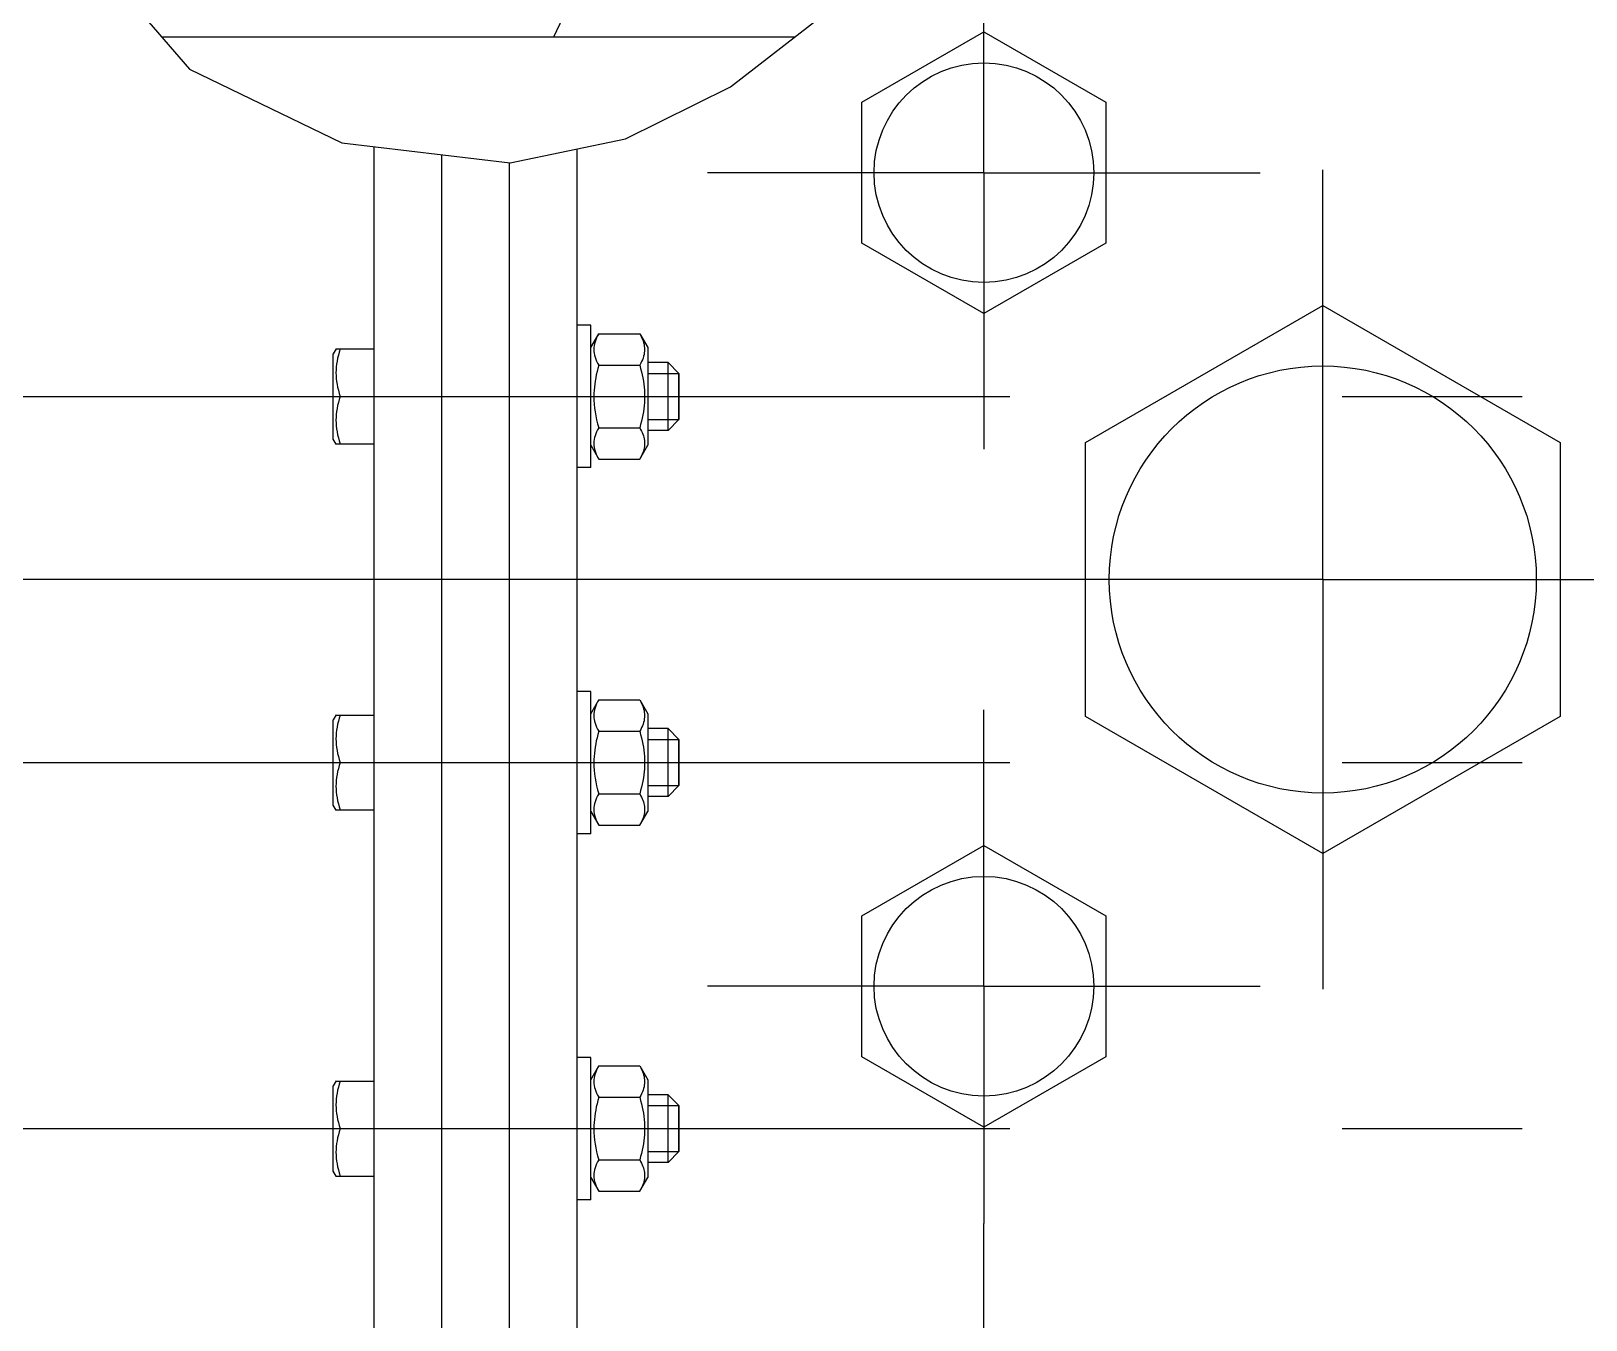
# Model space of a CAD drawing. Header units: millimetres. Extents: x 0 to 1189, y 0 to 841.
# Drawn here: x 160.26 to 183.2, y 724.98 to 743.99 of the extents above; entities that cross this region are included whole.
import ezdxf

# ---------------------------------------------------------------- set-up
doc = ezdxf.new("R2010")
doc.units = ezdxf.units.MM
doc.header["$LTSCALE"] = 65.395
doc.linetypes.add('CENTER', pattern=[0.6, 0.375, -0.075, 0.075, -0.075])
doc.layers.get('0').update_dxf_attribs({"linetype": 'CONTINUOUS'})
doc.layers.add('ALL_AXIS', color=7, linetype='CONTINUOUS')
doc.layers.add('ALL_CHAMFER', color=7, linetype='CONTINUOUS')

msp = doc.modelspace()

# ---------------------------------------------------------------- linework, layer by layer
at = {"color": 7, "linetype": 'CONTINUOUS'}
for p, q in [((161.0961308, 745.1627689), (162.599853, 743.4302888)), ((170.5792421, 743.1668323), (171.9582329, 744.2365431)), ((171.5253117, 743.9007175), (162.1915401, 743.9007175)), ((162.599853, 743.4302888), (164.8475751, 742.3403745)), ((169.0329089, 742.4022231), (170.5792421, 743.1668323)), ((164.8475751, 742.3403745), (167.3271041, 742.0472822)), ((167.3271041, 742.0472822), (169.0329089, 742.4022231)), ((165.3181797, 742.2847468), (165.3181797, 721.4007175)), ((166.3181797, 742.1665419), (166.3181797, 721.4007175)), ((168.3181797, 738.9205492), (168.3181797, 742.2535035)), ((167.3181797, 721.4007175), (167.3181797, 742.0483371)), ((168.6358208, 739.5244779), (169.2405385, 739.5244779)), ((169.2405385, 739.5244779), (169.3581797, 739.3207175)), ((164.7586102, 739.3007175), (165.3181797, 739.3007175)), ((169.3581797, 739.3207119), (169.3581797, 737.880723)), ((168.6358208, 739.0625977), (169.2405385, 739.0625977)), ((169.8181797, 738.9407175), (169.8181797, 738.2607175)), ((164.8211157, 738.6007175), (165.3181797, 738.6007175)), ((168.3181797, 733.5205492), (168.3181797, 738.2808857)), ((168.6358208, 738.1388372), (169.2405385, 738.1388372)), ((164.7586102, 737.9007175), (165.3181797, 737.9007175)), ((169.2405385, 737.676957), (169.3581797, 737.8807175)), ((168.6358208, 737.676957), (169.2405385, 737.676957)), ((168.6358208, 734.1244779), (169.2405385, 734.1244779)), ((169.2405385, 734.1244779), (169.3581797, 733.9207175)), ((164.7586102, 733.9007175), (165.3181797, 733.9007175)), ((169.3581797, 733.9207119), (169.3581797, 732.480723)), ((168.6358208, 733.6625977), (169.2405385, 733.6625977)), ((169.8181797, 733.5407175), (169.8181797, 732.8607175)), ((164.8211157, 733.2007175), (165.3181797, 733.2007175)), ((168.3181797, 728.1205492), (168.3181797, 732.8808857)), ((168.6358208, 732.7388372), (169.2405385, 732.7388372)), ((164.7586102, 732.5007175), (165.3181797, 732.5007175)), ((169.2405385, 732.276957), (169.3581797, 732.4807175)), ((168.6358208, 732.276957), (169.2405385, 732.276957)), ((168.6358208, 728.7244779), (169.2405385, 728.7244779)), ((169.2405385, 728.7244779), (169.3581797, 728.5207175)), ((164.7586102, 728.5007175), (165.3181797, 728.5007175)), ((169.3581797, 728.5207119), (169.3581797, 727.080723)), ((168.6358208, 728.2625977), (169.2405385, 728.2625977)), ((169.8181797, 728.1407175), (169.8181797, 727.4607175)), ((164.8211157, 727.8007175), (165.3181797, 727.8007175)), ((168.3181797, 721.4007175), (168.3181797, 727.4808857)), ((168.6358208, 727.3388372), (169.2405385, 727.3388372)), ((164.7586102, 727.1007175), (165.3181797, 727.1007175)), ((169.2405385, 726.876957), (169.3581797, 727.0807175)), ((168.6358208, 726.876957), (169.2405385, 726.876957))]:
    msp.add_line(p, q, dxfattribs=at)
at = {"color": 2, "linetype": 'CONTINUOUS'}
for p, q in [((168.5269541, 745.1007175), (167.967385, 743.9007175)), ((169.3581797, 738.9407175), (169.8181797, 738.9407175)), ((169.3581797, 738.2607175), (169.8181797, 738.2607175)), ((169.3581797, 733.5407175), (169.8181797, 733.5407175)), ((169.3581797, 732.8607175), (169.8181797, 732.8607175)), ((169.3581797, 728.1407175), (169.8181797, 728.1407175)), ((169.3581797, 727.4607175), (169.8181797, 727.4607175))]:
    msp.add_line(p, q, dxfattribs=at)
at = {"color": 7, "linetype": 'CONTINUOUS'}
for points in [[(168.6358208, 739.5244779), (168.6191736, 739.4941295), (168.6047446, 739.4644081), (168.5925493, 739.435419), (168.5825412, 739.4068458), (168.5746517, 739.378415), (168.5689631, 739.3501033), (168.5655287, 739.3217898), (168.5643677, 739.2934934), (168.5655358, 739.2651981), (168.5689768, 739.2368878), (168.574671, 739.2085805), (168.5825639, 739.1801579), (168.5925708, 739.1516001), (168.6047618, 739.1226296), (168.6191836, 739.0929266), (168.6358208, 739.0625977)], [(169.2405385, 739.5244779), (169.2554423, 739.4974627), (169.2685871, 739.4709766), (169.2799567, 739.4451), (169.2895997, 739.4195918), (169.2975785, 739.3942503), (169.303836, 739.3690378), (169.3083479, 739.3438484), (169.3110798, 739.3186851), (169.3119838, 739.2935122), (169.3110761, 739.2683395), (169.3083406, 739.2431767), (169.3038256, 739.2179891), (169.2975658, 739.1927806), (169.2895864, 739.1674452), (169.279945, 739.1419466), (169.2685785, 739.1160807), (169.2554375, 739.089604), (169.2405385, 739.0625977)], [(164.8211157, 739.3007175), (164.8065467, 739.254714), (164.7939197, 739.2096627), (164.7832483, 739.1657227), (164.7744916, 739.1224166), (164.7675898, 739.0793322), (164.762614, 739.0364324), (164.7596097, 738.9935362), (164.7585942, 738.9506629), (164.7596156, 738.9077796), (164.7626271, 738.8648621), (164.767613, 738.821936), (164.7745279, 738.778819), (164.7833092, 738.7354508), (164.7939933, 738.6914913), (164.8065974, 738.6465351), (164.8211157, 738.6007175)], [(168.6358208, 739.0625977), (168.6224408, 739.014347), (168.6104478, 738.9668748), (168.5998509, 738.9202938), (168.590623, 738.8742661), (168.582726, 738.8285203), (168.5762018, 738.7829694), (168.5710663, 738.7374388), (168.5673595, 738.69192), (168.5651323, 738.6463379), (168.5643677, 738.6007175)], [(169.2405385, 739.0625977), (169.2540477, 739.0138414), (169.2661201, 738.9660056), (169.2767397, 738.9192154), (169.2859546, 738.8730953), (169.2938196, 738.8273398), (169.3002989, 738.781864), (169.3053856, 738.7364883), (169.3090473, 738.6911915), (169.3112513, 738.645887), (169.3119916, 738.6005905), (169.3112429, 738.5552909), (169.3090303, 738.5099811), (169.3053595, 738.4646777), (169.3002641, 738.4192982), (169.2937773, 738.3738261), (169.2859064, 738.3280806), (169.2766853, 738.2819681), (169.2660678, 738.235211), (169.2540145, 738.1874622), (169.2405385, 738.1388372)], [(164.8211157, 738.6007175), (164.8065954, 738.5548897), (164.7939925, 738.5099407), (164.7833146, 738.4660114), (164.7745393, 738.4226788), (164.7676249, 738.3795838), (164.7626368, 738.336676), (164.7596213, 738.2937777), (164.7585942, 738.2509117), (164.7596023, 738.2080534), (164.7625986, 738.1651679), (164.7675658, 738.1222746), (164.7744611, 738.0791862), (164.783216, 738.0358579), (164.793891, 737.9918817), (164.806529, 737.9467821), (164.8211157, 737.9007175)], [(168.5643677, 738.6007175), (168.5655813, 738.5435113), (168.5690613, 738.4863779), (168.5748441, 738.4293811), (168.582821, 738.3723296), (168.5928826, 738.3152328), (168.6050682, 738.2575526), (168.6193813, 738.1986872), (168.6358208, 738.1388372)], [(168.6358208, 738.1388372), (168.6191736, 738.1084889), (168.6047446, 738.0787674), (168.5925493, 738.0497783), (168.5825412, 738.0212051), (168.5746517, 737.9927744), (168.5689631, 737.9644626), (168.5655287, 737.9361491), (168.5643677, 737.9078528), (168.5655358, 737.8795575), (168.5689768, 737.8512472), (168.574671, 737.8229398), (168.5825639, 737.7945172), (168.5925708, 737.7659595), (168.6047618, 737.736989), (168.6191836, 737.707286), (168.6358208, 737.676957)], [(169.2405385, 738.1388372), (169.2540107, 738.1145328), (169.2660632, 738.0906599), (169.2766839, 738.0672746), (169.2859091, 738.0442084), (169.293782, 738.021328), (169.3002698, 737.9985844), (169.3053652, 737.975887), (169.3090352, 737.9532278), (169.3112458, 737.9305658), (169.3119916, 737.9079094), (169.3112475, 737.8852548), (169.3090392, 737.8625973), (169.3053727, 737.8399455), (169.3002818, 737.8172567), (169.2937992, 737.7945212), (169.2859327, 737.7716493), (169.2767191, 737.7485997), (169.2661034, 737.7252183), (169.2540379, 737.7013164), (169.2405385, 737.676957)], [(168.6358208, 734.1244779), (168.6191736, 734.0941295), (168.6047446, 734.0644081), (168.5925493, 734.035419), (168.5825412, 734.0068458), (168.5746517, 733.978415), (168.5689631, 733.9501033), (168.5655287, 733.9217898), (168.5643677, 733.8934934), (168.5655358, 733.8651981), (168.5689768, 733.8368878), (168.574671, 733.8085805), (168.5825639, 733.7801579), (168.5925708, 733.7516001), (168.6047618, 733.7226296), (168.6191836, 733.6929266), (168.6358208, 733.6625977)], [(169.2405385, 734.1244779), (169.2554423, 734.0974627), (169.2685871, 734.0709766), (169.2799567, 734.0451), (169.2895997, 734.0195918), (169.2975785, 733.9942503), (169.303836, 733.9690378), (169.3083479, 733.9438484), (169.3110798, 733.9186851), (169.3119838, 733.8935122), (169.3110761, 733.8683395), (169.3083406, 733.8431767), (169.3038256, 733.8179891), (169.2975658, 733.7927806), (169.2895864, 733.7674452), (169.279945, 733.7419466), (169.2685785, 733.7160807), (169.2554375, 733.689604), (169.2405385, 733.6625977)], [(164.8211157, 733.9007175), (164.8065467, 733.854714), (164.7939197, 733.8096627), (164.7832483, 733.7657227), (164.7744916, 733.7224166), (164.7675898, 733.6793322), (164.762614, 733.6364324), (164.7596097, 733.5935362), (164.7585942, 733.5506629), (164.7596156, 733.5077796), (164.7626271, 733.4648621), (164.767613, 733.421936), (164.7745279, 733.378819), (164.7833092, 733.3354508), (164.7939933, 733.2914913), (164.8065974, 733.2465351), (164.8211157, 733.2007175)], [(168.6358208, 733.6625977), (168.6224408, 733.614347), (168.6104478, 733.5668748), (168.5998509, 733.5202938), (168.590623, 733.4742661), (168.582726, 733.4285203), (168.5762018, 733.3829694), (168.5710663, 733.3374388), (168.5673595, 733.29192), (168.5651323, 733.2463379), (168.5643677, 733.2007175)], [(169.2405385, 733.6625977), (169.2540477, 733.6138414), (169.2661201, 733.5660056), (169.2767397, 733.5192154), (169.2859546, 733.4730953), (169.2938196, 733.4273398), (169.3002989, 733.381864), (169.3053856, 733.3364883), (169.3090473, 733.2911915), (169.3112513, 733.245887), (169.3119916, 733.2005905), (169.3112429, 733.1552909), (169.3090303, 733.1099811), (169.3053595, 733.0646777), (169.3002641, 733.0192982), (169.2937773, 732.9738261), (169.2859064, 732.9280806), (169.2766853, 732.8819681), (169.2660678, 732.835211), (169.2540145, 732.7874622), (169.2405385, 732.7388372)], [(164.8211157, 733.2007175), (164.8065954, 733.1548897), (164.7939925, 733.1099407), (164.7833146, 733.0660114), (164.7745393, 733.0226788), (164.7676249, 732.9795838), (164.7626368, 732.936676), (164.7596213, 732.8937777), (164.7585942, 732.8509117), (164.7596023, 732.8080534), (164.7625986, 732.7651679), (164.7675658, 732.7222746), (164.7744611, 732.6791862), (164.783216, 732.6358579), (164.793891, 732.5918817), (164.806529, 732.5467821), (164.8211157, 732.5007175)], [(168.5643677, 733.2007175), (168.5655813, 733.1435113), (168.5690613, 733.0863779), (168.5748441, 733.0293811), (168.582821, 732.9723296), (168.5928826, 732.9152328), (168.6050682, 732.8575526), (168.6193813, 732.7986872), (168.6358208, 732.7388372)], [(168.6358208, 732.7388372), (168.6191736, 732.7084889), (168.6047446, 732.6787674), (168.5925493, 732.6497783), (168.5825412, 732.6212051), (168.5746517, 732.5927744), (168.5689631, 732.5644626), (168.5655287, 732.5361491), (168.5643677, 732.5078528), (168.5655358, 732.4795575), (168.5689768, 732.4512472), (168.574671, 732.4229398), (168.5825639, 732.3945172), (168.5925708, 732.3659595), (168.6047618, 732.336989), (168.6191836, 732.307286), (168.6358208, 732.276957)], [(169.2405385, 732.7388372), (169.2540107, 732.7145328), (169.2660632, 732.6906599), (169.2766839, 732.6672746), (169.2859091, 732.6442084), (169.293782, 732.621328), (169.3002698, 732.5985844), (169.3053652, 732.575887), (169.3090352, 732.5532278), (169.3112458, 732.5305658), (169.3119916, 732.5079094), (169.3112475, 732.4852548), (169.3090392, 732.4625973), (169.3053727, 732.4399455), (169.3002818, 732.4172567), (169.2937992, 732.3945212), (169.2859327, 732.3716493), (169.2767191, 732.3485997), (169.2661034, 732.3252183), (169.2540379, 732.3013164), (169.2405385, 732.276957)], [(168.6358208, 728.7244779), (168.6191736, 728.6941295), (168.6047446, 728.6644081), (168.5925493, 728.635419), (168.5825412, 728.6068458), (168.5746517, 728.578415), (168.5689631, 728.5501033), (168.5655287, 728.5217898), (168.5643677, 728.4934934), (168.5655358, 728.4651981), (168.5689768, 728.4368878), (168.574671, 728.4085805), (168.5825639, 728.3801579), (168.5925708, 728.3516001), (168.6047618, 728.3226296), (168.6191836, 728.2929266), (168.6358208, 728.2625977)], [(169.2405385, 728.7244779), (169.2554423, 728.6974627), (169.2685871, 728.6709766), (169.2799567, 728.6451), (169.2895997, 728.6195918), (169.2975785, 728.5942503), (169.303836, 728.5690378), (169.3083479, 728.5438484), (169.3110798, 728.5186851), (169.3119838, 728.4935122), (169.3110761, 728.4683395), (169.3083406, 728.4431767), (169.3038256, 728.4179891), (169.2975658, 728.3927806), (169.2895864, 728.3674452), (169.279945, 728.3419466), (169.2685785, 728.3160807), (169.2554375, 728.289604), (169.2405385, 728.2625977)], [(164.8211157, 728.5007175), (164.8065467, 728.454714), (164.7939197, 728.4096627), (164.7832483, 728.3657227), (164.7744916, 728.3224166), (164.7675898, 728.2793322), (164.762614, 728.2364324), (164.7596097, 728.1935362), (164.7585942, 728.1506629), (164.7596156, 728.1077796), (164.7626271, 728.0648621), (164.767613, 728.021936), (164.7745279, 727.978819), (164.7833092, 727.9354508), (164.7939933, 727.8914913), (164.8065974, 727.8465351), (164.8211157, 727.8007175)], [(168.6358208, 728.2625977), (168.6224408, 728.214347), (168.6104478, 728.1668748), (168.5998509, 728.1202938), (168.590623, 728.0742661), (168.582726, 728.0285203), (168.5762018, 727.9829694), (168.5710663, 727.9374388), (168.5673595, 727.89192), (168.5651323, 727.8463379), (168.5643677, 727.8007175)], [(169.2405385, 728.2625977), (169.2540477, 728.2138414), (169.2661201, 728.1660056), (169.2767397, 728.1192154), (169.2859546, 728.0730953), (169.2938196, 728.0273398), (169.3002989, 727.981864), (169.3053856, 727.9364883), (169.3090473, 727.8911915), (169.3112513, 727.845887), (169.3119916, 727.8005905), (169.3112429, 727.7552909), (169.3090303, 727.7099811), (169.3053595, 727.6646777), (169.3002641, 727.6192982), (169.2937773, 727.5738261), (169.2859064, 727.5280806), (169.2766853, 727.4819681), (169.2660678, 727.435211), (169.2540145, 727.3874622), (169.2405385, 727.3388372)], [(164.8211157, 727.8007175), (164.8065954, 727.7548897), (164.7939925, 727.7099407), (164.7833146, 727.6660114), (164.7745393, 727.6226788), (164.7676249, 727.5795838), (164.7626368, 727.536676), (164.7596213, 727.4937777), (164.7585942, 727.4509117), (164.7596023, 727.4080534), (164.7625986, 727.3651679), (164.7675658, 727.3222746), (164.7744611, 727.2791862), (164.783216, 727.2358579), (164.793891, 727.1918817), (164.806529, 727.1467821), (164.8211157, 727.1007175)], [(168.5643677, 727.8007175), (168.5655813, 727.7435113), (168.5690613, 727.6863779), (168.5748441, 727.6293811), (168.582821, 727.5723296), (168.5928826, 727.5152328), (168.6050682, 727.4575526), (168.6193813, 727.3986872), (168.6358208, 727.3388372)], [(168.6358208, 727.3388372), (168.6191736, 727.3084889), (168.6047446, 727.2787674), (168.5925493, 727.2497783), (168.5825412, 727.2212051), (168.5746517, 727.1927744), (168.5689631, 727.1644626), (168.5655287, 727.1361491), (168.5643677, 727.1078528), (168.5655358, 727.0795575), (168.5689768, 727.0512472), (168.574671, 727.0229398), (168.5825639, 726.9945172), (168.5925708, 726.9659595), (168.6047618, 726.936989), (168.6191836, 726.907286), (168.6358208, 726.876957)], [(169.2405385, 727.3388372), (169.2540107, 727.3145328), (169.2660632, 727.2906599), (169.2766839, 727.2672746), (169.2859091, 727.2442084), (169.293782, 727.221328), (169.3002698, 727.1985844), (169.3053652, 727.175887), (169.3090352, 727.1532278), (169.3112458, 727.1305658), (169.3119916, 727.1079094), (169.3112475, 727.0852548), (169.3090392, 727.0625973), (169.3053727, 727.0399455), (169.3002818, 727.0172567), (169.2937992, 726.9945212), (169.2859327, 726.9716493), (169.2767191, 726.9485997), (169.2661034, 726.9252183), (169.2540379, 726.9013164), (169.2405385, 726.876957)]]:
    msp.add_lwpolyline(points, dxfattribs=at)
at = {"layer": 'ALL_AXIS', "color": 2, "linetype": 'CENTER'}
for p, q in [((174.3181797, 741.9007175), (174.3181797, 745.4007175)), ((174.3181797, 741.9007175), (170.8181797, 741.9007175)), ((174.3181797, 741.9007175), (174.3181797, 738.4007175)), ((174.3181797, 741.9007175), (177.8181797, 741.9007175)), ((179.3181797, 735.9007175), (179.3181797, 740.3007175)), ((179.3181797, 735.9007175), (174.9181797, 735.9007175)), ((179.3181797, 735.9007175), (179.3181797, 731.5007175)), ((179.3181797, 735.9007175), (183.7181797, 735.9007175)), ((174.3181797, 729.9007175), (174.3181797, 733.4007175)), ((174.3181797, 729.9007175), (170.8181797, 729.9007175)), ((174.3181797, 729.9007175), (174.3181797, 726.4007175)), ((174.3181797, 729.9007175), (177.8181797, 729.9007175))]:
    msp.add_line(p, q, dxfattribs=at)
at = {"layer": 'ALL_AXIS', "color": 7, "linetype": 'CONTINUOUS'}
for p, q in [((172.5181797, 742.9399479), (174.3181797, 743.9791784)), ((174.3181797, 743.9791784), (176.1181797, 742.9399479)), ((172.5181797, 740.861487), (172.5181797, 742.9399479)), ((176.1181797, 742.9399479), (176.1181797, 740.861487)), ((174.3181797, 739.8222565), (172.5181797, 740.861487)), ((176.1181797, 740.861487), (174.3181797, 739.8222565)), ((175.8181797, 737.9214434), (179.3181797, 739.9421693)), ((179.3181797, 739.9421693), (182.8181797, 737.9214434)), ((168.5181797, 739.6507175), (168.3181797, 739.6507175)), ((168.5181797, 737.5507191), (168.5181797, 739.6507159)), ((168.5181797, 739.3207175), (168.6358208, 739.5244779)), ((164.7599091, 739.302995), (164.7181797, 739.2307175)), ((164.7181797, 737.9707175), (164.7181797, 739.2307175)), ((168.3181797, 738.2808857), (168.3181797, 738.9205492)), ((169.6581797, 739.1007175), (169.3581797, 739.1007175)), ((164.7599091, 737.8984399), (164.7181797, 737.9707175)), ((169.6581797, 738.1007175), (169.3581797, 738.1007175)), ((168.5181797, 737.8807175), (168.6358208, 737.676957)), ((175.8181797, 733.8799915), (175.8181797, 737.9214434)), ((182.8181797, 737.9214434), (182.8181797, 733.8799915)), ((168.5181797, 737.5507175), (168.3181797, 737.5507175)), ((168.5181797, 734.2507175), (168.3181797, 734.2507175)), ((168.5181797, 732.1507191), (168.5181797, 734.2507159)), ((168.5181797, 733.9207175), (168.6358208, 734.1244779)), ((164.7599091, 733.902995), (164.7181797, 733.8307175)), ((179.3181797, 731.8592656), (175.8181797, 733.8799915)), ((182.8181797, 733.8799915), (179.3181797, 731.8592656)), ((164.7181797, 732.5707175), (164.7181797, 733.8307175)), ((169.6581797, 733.7007175), (169.3581797, 733.7007175)), ((168.3181797, 732.8808857), (168.3181797, 733.5205492)), ((169.6581797, 732.7007175), (169.3581797, 732.7007175)), ((164.7599091, 732.4984399), (164.7181797, 732.5707175)), ((168.5181797, 732.4807175), (168.6358208, 732.276957)), ((168.5181797, 732.1507175), (168.3181797, 732.1507175)), ((172.5181797, 730.9399479), (174.3181797, 731.9791784)), ((174.3181797, 731.9791784), (176.1181797, 730.9399479)), ((172.5181797, 728.861487), (172.5181797, 730.9399479)), ((176.1181797, 730.9399479), (176.1181797, 728.861487)), ((168.5181797, 728.8507175), (168.3181797, 728.8507175)), ((168.5181797, 726.7507191), (168.5181797, 728.8507159)), ((174.3181797, 727.8222565), (172.5181797, 728.861487)), ((176.1181797, 728.861487), (174.3181797, 727.8222565)), ((168.5181797, 728.5207175), (168.6358208, 728.7244779)), ((164.7599091, 728.502995), (164.7181797, 728.4307175)), ((164.7181797, 727.1707175), (164.7181797, 728.4307175)), ((168.3181797, 727.4808857), (168.3181797, 728.1205492)), ((169.6581797, 728.3007175), (169.3581797, 728.3007175)), ((169.6581797, 727.3007175), (169.3581797, 727.3007175)), ((164.7599091, 727.0984399), (164.7181797, 727.1707175)), ((168.5181797, 727.0807175), (168.6358208, 726.876957)), ((168.5181797, 726.7507175), (168.3181797, 726.7507175))]:
    msp.add_line(p, q, dxfattribs=at)
at = {"layer": 'ALL_AXIS', "color": 7, "linetype": 'CENTER'}
for p, q in [((170.5681797, 741.9007175), (170.2397187, 741.9007175)), ((170.8181797, 741.9007175), (170.5681797, 741.9007175)), ((177.8181797, 741.9007175), (178.0681797, 741.9007175)), ((178.0681797, 741.9007175), (178.3966406, 741.9007175)), ((179.3181797, 740.6507175), (179.3181797, 741.9421693)), ((179.3181797, 740.3007175), (179.3181797, 740.6507175)), ((150.1781797, 738.6007175), (182.2581797, 738.6007175)), ((174.3181797, 738.4007175), (174.3181797, 738.1507175)), ((174.3181797, 738.1507175), (174.3181797, 737.8222565)), ((174.9181797, 735.9007175), (108.7181797, 735.9007175)), ((174.3181797, 733.6507175), (174.3181797, 733.9791784)), ((174.3181797, 733.4007175), (174.3181797, 733.6507175)), ((150.1781797, 733.2007175), (182.2581797, 733.2007175)), ((179.3181797, 731.5007175), (179.3181797, 731.1507175)), ((179.3181797, 731.1507175), (179.3181797, 729.8592656)), ((170.5681797, 729.9007175), (170.2397187, 729.9007175)), ((170.8181797, 729.9007175), (170.5681797, 729.9007175)), ((177.8181797, 729.9007175), (178.0681797, 729.9007175)), ((178.0681797, 729.9007175), (178.3966406, 729.9007175)), ((150.1781797, 727.8007175), (182.2581797, 727.8007175)), ((174.3181797, 723.5007175), (174.3181797, 726.4007175))]:
    msp.add_line(p, q, dxfattribs=at)
at = {"layer": 'ALL_AXIS', "color": 7, "linetype": 'CONTINUOUS'}
for centre, radius in [((174.3181797, 741.9007175), 1.62), ((179.3181797, 735.9007175), 3.15), ((174.3181797, 729.9007175), 1.62)]:
    msp.add_circle(centre, radius, dxfattribs=at)
at = {"layer": 'ALL_CHAMFER', "color": 7, "linetype": 'CONTINUOUS'}
for p, q in [((169.6581797, 738.1007175), (169.6581797, 739.1007175)), ((169.8181797, 738.9407175), (169.6581797, 739.1007175)), ((169.8181797, 738.2607445), (169.8181797, 738.9406904)), ((169.8181797, 738.2607175), (169.6581797, 738.1007175)), ((169.6581797, 732.7007175), (169.6581797, 733.7007175)), ((169.8181797, 733.5407175), (169.6581797, 733.7007175)), ((169.8181797, 732.8607445), (169.8181797, 733.5406904)), ((169.8181797, 732.8607175), (169.6581797, 732.7007175)), ((169.6581797, 727.3007175), (169.6581797, 728.3007175)), ((169.8181797, 728.1407175), (169.6581797, 728.3007175)), ((169.8181797, 727.4607445), (169.8181797, 728.1406904)), ((169.8181797, 727.4607175), (169.6581797, 727.3007175))]:
    msp.add_line(p, q, dxfattribs=at)

doc.saveas('drawing.dxf')
